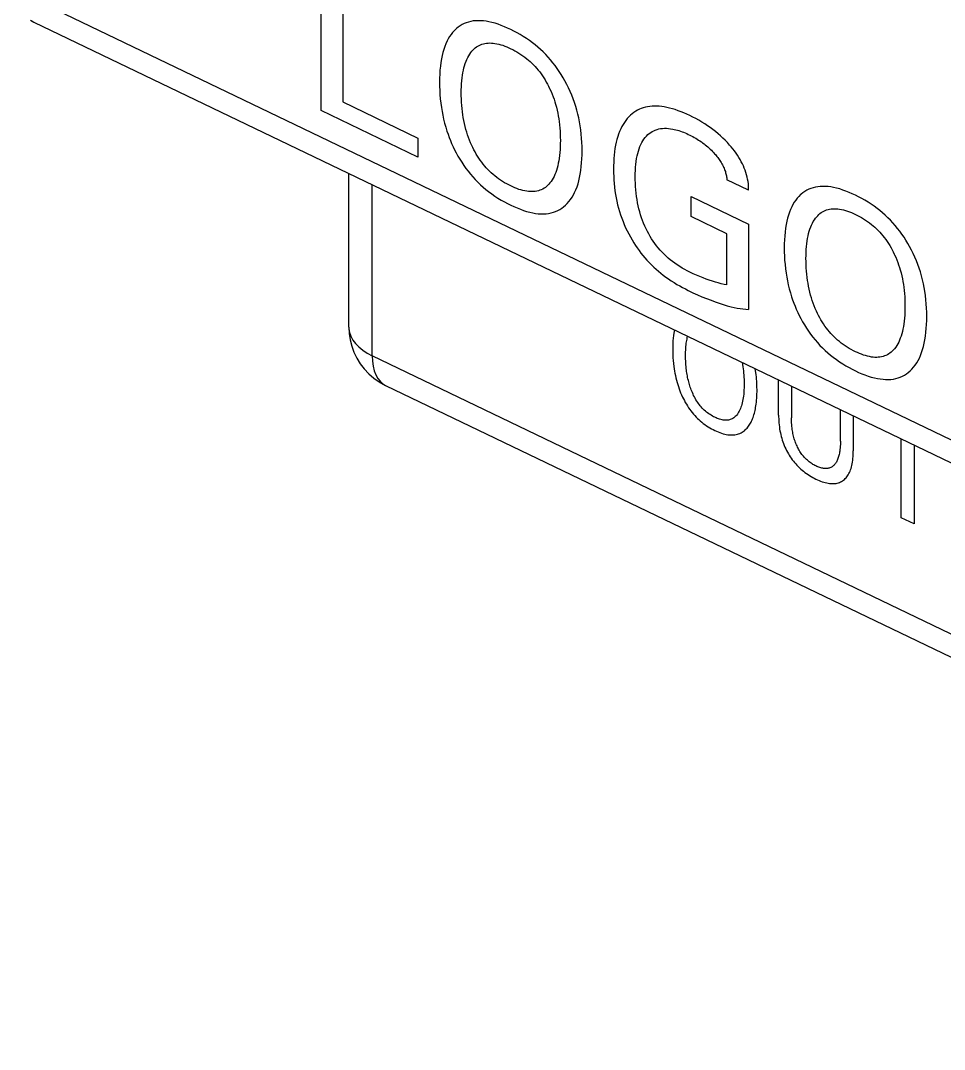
# Model space of a CAD drawing. Extents: x 0 to 420, y 0 to 297.
# Drawn here: x 151.24 to 165.53, y 126.44 to 142.36 of the extents above; entities that cross this region are included whole.
import ezdxf

# ---------------------------------------------------------------- set-up
doc = ezdxf.new("R2010")
doc.units = 0
doc.header["$LTSCALE"] = 23.1
doc.layers.add('40000_ISO', color=7, linetype='CONTINUOUS')

msp = doc.modelspace()

# ---------------------------------------------------------------- linework, layer by layer
at = {"layer": '40000_ISO', "color": 7, "linetype": 'CONTINUOUS'}
for p, q in [((155.889, 140.963), (155.889, 143.576)), ((156.225, 143.414), (156.225, 141.097)), ((151.239, 142.789), (204.65, 117.116)), ((151.391, 142.36), (151.446, 142.332)), ((151.403, 142.357), (151.446, 142.332)), ((151.446, 142.332), (204.857, 116.658)), ((158.038, 142.275), (158.009, 142.255)), ((158.068, 142.293), (158.038, 142.275)), ((158.1, 142.308), (158.068, 142.293)), ((158.133, 142.322), (158.1, 142.308)), ((158.167, 142.333), (158.133, 142.322)), ((158.203, 142.342), (158.167, 142.333)), ((158.24, 142.349), (158.203, 142.342)), ((158.279, 142.352), (158.24, 142.349)), ((158.318, 142.354), (158.279, 142.352)), ((158.358, 142.353), (158.318, 142.354)), ((158.399, 142.35), (158.358, 142.353)), ((158.441, 142.345), (158.399, 142.35)), ((158.483, 142.337), (158.441, 142.345)), ((158.53, 142.326), (158.483, 142.337)), ((158.578, 142.313), (158.53, 142.326)), ((158.627, 142.298), (158.578, 142.313)), ((158.675, 142.281), (158.627, 142.298)), ((158.724, 142.261), (158.675, 142.281)), ((158.773, 142.24), (158.724, 142.261)), ((157.876, 142.109), (157.855, 142.075)), ((157.898, 142.141), (157.876, 142.109)), ((157.921, 142.171), (157.898, 142.141)), ((157.947, 142.199), (157.921, 142.171)), ((157.974, 142.225), (157.947, 142.199)), ((157.982, 142.232), (157.974, 142.225)), ((158.009, 142.255), (157.982, 142.232)), ((158.822, 142.217), (158.773, 142.24)), ((158.871, 142.193), (158.822, 142.217)), ((158.919, 142.167), (158.871, 142.193)), ((158.968, 142.14), (158.919, 142.167)), ((159.016, 142.111), (158.968, 142.14)), ((159.064, 142.08), (159.016, 142.111)), ((157.8, 141.954), (157.784, 141.909)), ((157.817, 141.998), (157.8, 141.954)), ((157.837, 142.04), (157.817, 141.998)), ((157.855, 142.075), (157.837, 142.04)), ((158.273, 141.933), (158.292, 141.947)), ((158.292, 141.947), (158.312, 141.96)), ((158.312, 141.96), (158.333, 141.972)), ((158.333, 141.972), (158.354, 141.982)), ((158.354, 141.982), (158.376, 141.99)), ((158.376, 141.99), (158.399, 141.997)), ((158.399, 141.997), (158.423, 142.002)), ((158.423, 142.002), (158.447, 142.006)), ((158.447, 142.006), (158.472, 142.008)), ((158.472, 142.008), (158.497, 142.009)), ((158.497, 142.009), (158.523, 142.008)), ((158.523, 142.008), (158.55, 142.006)), ((158.55, 142.006), (158.576, 142.003)), ((158.576, 142.003), (158.606, 141.998)), ((158.606, 141.998), (158.636, 141.991)), ((158.636, 141.991), (158.667, 141.982)), ((158.667, 141.982), (158.698, 141.973)), ((158.698, 141.973), (158.728, 141.961)), ((158.728, 141.961), (158.76, 141.949)), ((158.76, 141.949), (158.791, 141.936)), ((159.112, 142.047), (159.064, 142.08)), ((159.159, 142.012), (159.112, 142.047)), ((159.201, 141.979), (159.159, 142.012)), ((159.243, 141.944), (159.201, 141.979)), ((159.283, 141.908), (159.243, 141.944)), ((157.759, 141.813), (157.749, 141.764)), ((157.771, 141.862), (157.759, 141.813)), ((157.784, 141.909), (157.771, 141.862)), ((158.143, 141.755), (158.156, 141.783)), ((158.156, 141.783), (158.171, 141.81)), ((158.171, 141.81), (158.187, 141.836)), ((158.187, 141.836), (158.204, 141.86)), ((158.204, 141.86), (158.222, 141.883)), ((158.222, 141.883), (158.238, 141.901)), ((158.238, 141.901), (158.255, 141.918)), ((158.255, 141.918), (158.273, 141.933)), ((158.791, 141.936), (158.822, 141.921)), ((158.822, 141.921), (158.853, 141.906)), ((158.853, 141.906), (158.884, 141.889)), ((158.884, 141.889), (158.916, 141.872)), ((158.916, 141.872), (158.947, 141.853)), ((158.947, 141.853), (158.977, 141.833)), ((158.977, 141.833), (159.008, 141.812)), ((159.008, 141.812), (159.038, 141.79)), ((159.038, 141.79), (159.068, 141.766)), ((159.324, 141.87), (159.283, 141.908)), ((159.363, 141.831), (159.324, 141.87)), ((159.401, 141.79), (159.363, 141.831)), ((159.438, 141.747), (159.401, 141.79)), ((157.733, 141.648), (157.727, 141.589)), ((157.74, 141.707), (157.733, 141.648)), ((157.749, 141.764), (157.74, 141.707)), ((158.097, 141.623), (158.107, 141.658)), ((158.107, 141.658), (158.118, 141.693)), ((158.118, 141.693), (158.13, 141.726)), ((158.13, 141.726), (158.143, 141.755)), ((159.068, 141.766), (159.095, 141.744)), ((159.095, 141.744), (159.122, 141.721)), ((159.122, 141.721), (159.148, 141.696)), ((159.148, 141.696), (159.173, 141.671)), ((159.173, 141.671), (159.198, 141.645)), ((159.198, 141.645), (159.222, 141.618)), ((159.474, 141.704), (159.438, 141.747)), ((159.508, 141.66), (159.474, 141.704)), ((159.541, 141.614), (159.508, 141.66)), ((157.721, 141.467), (157.72, 141.404)), ((157.723, 141.528), (157.721, 141.467)), ((157.727, 141.589), (157.723, 141.528)), ((158.065, 141.423), (158.069, 141.468)), ((158.069, 141.468), (158.075, 141.511)), ((158.075, 141.511), (158.081, 141.549)), ((158.081, 141.549), (158.089, 141.587)), ((158.089, 141.587), (158.097, 141.623)), ((159.222, 141.618), (159.246, 141.59)), ((159.246, 141.59), (159.269, 141.561)), ((159.269, 141.561), (159.291, 141.531)), ((159.291, 141.531), (159.313, 141.501)), ((159.313, 141.501), (159.333, 141.469)), ((159.333, 141.469), (159.353, 141.437)), ((159.573, 141.568), (159.541, 141.614)), ((159.604, 141.521), (159.573, 141.568)), ((159.633, 141.472), (159.604, 141.521)), ((159.66, 141.424), (159.633, 141.472)), ((157.72, 141.404), (157.721, 141.341)), ((157.721, 141.341), (157.723, 141.276)), ((158.057, 141.286), (158.059, 141.332)), ((158.059, 141.332), (158.061, 141.378)), ((158.061, 141.378), (158.065, 141.423)), ((159.353, 141.437), (159.372, 141.405)), ((159.372, 141.405), (159.39, 141.372)), ((159.39, 141.372), (159.407, 141.339)), ((159.407, 141.339), (159.423, 141.306)), ((159.423, 141.306), (159.428, 141.295)), ((159.689, 141.369), (159.66, 141.424)), ((159.716, 141.314), (159.689, 141.369)), ((159.742, 141.258), (159.716, 141.314)), ((157.723, 141.276), (157.727, 141.211)), ((157.727, 141.211), (157.732, 141.145)), ((158.057, 141.239), (158.057, 141.286)), ((158.057, 141.191), (158.057, 141.239)), ((158.058, 141.143), (158.057, 141.191)), ((159.428, 141.295), (159.446, 141.256)), ((159.446, 141.256), (159.462, 141.217)), ((159.462, 141.217), (159.477, 141.178)), ((159.477, 141.178), (159.491, 141.139)), ((159.766, 141.202), (159.742, 141.258)), ((159.787, 141.146), (159.766, 141.202)), ((159.807, 141.09), (159.787, 141.146)), ((156.225, 141.097), (157.386, 140.539)), ((157.732, 141.145), (157.74, 141.078)), ((157.74, 141.078), (157.749, 141.011)), ((157.749, 141.011), (157.759, 140.951)), ((158.061, 141.094), (158.058, 141.143)), ((158.064, 141.044), (158.061, 141.094)), ((158.069, 140.995), (158.064, 141.044)), ((158.075, 140.944), (158.069, 140.995)), ((159.491, 141.139), (159.503, 141.1)), ((159.503, 141.1), (159.515, 141.061)), ((159.515, 141.061), (159.527, 141.015)), ((159.527, 141.015), (159.538, 140.97)), ((159.827, 141.029), (159.807, 141.09)), ((159.844, 140.969), (159.827, 141.029)), ((160.841, 140.995), (160.811, 140.983)), ((160.872, 141.006), (160.841, 140.995)), ((160.904, 141.015), (160.872, 141.006)), ((160.938, 141.023), (160.904, 141.015)), ((160.972, 141.028), (160.938, 141.023)), ((161.008, 141.032), (160.972, 141.028)), ((161.044, 141.033), (161.008, 141.032)), ((161.081, 141.033), (161.044, 141.033)), ((161.119, 141.03), (161.081, 141.033)), ((161.157, 141.026), (161.119, 141.03)), ((161.195, 141.021), (161.157, 141.026)), ((161.234, 141.013), (161.195, 141.021)), ((161.278, 141.003), (161.234, 141.013)), ((161.322, 140.991), (161.278, 141.003)), ((161.367, 140.978), (161.322, 140.991)), ((157.386, 140.243), (155.889, 140.963)), ((157.759, 140.951), (157.77, 140.891)), ((157.77, 140.891), (157.783, 140.83)), ((157.783, 140.83), (157.798, 140.769)), ((158.081, 140.9), (158.075, 140.944)), ((158.088, 140.855), (158.081, 140.9)), ((158.096, 140.81), (158.088, 140.855)), ((159.538, 140.97), (159.548, 140.925)), ((159.548, 140.925), (159.557, 140.881)), ((159.557, 140.881), (159.564, 140.837)), ((159.564, 140.837), (159.57, 140.793)), ((159.86, 140.909), (159.844, 140.969)), ((159.874, 140.849), (159.86, 140.909)), ((159.886, 140.789), (159.874, 140.849)), ((160.623, 140.839), (160.6, 140.811)), ((160.648, 140.866), (160.623, 140.839)), ((160.673, 140.891), (160.648, 140.866)), ((160.701, 140.914), (160.673, 140.891)), ((160.727, 140.934), (160.701, 140.914)), ((160.754, 140.952), (160.727, 140.934)), ((160.782, 140.968), (160.754, 140.952)), ((160.811, 140.983), (160.782, 140.968)), ((161.411, 140.962), (161.367, 140.978)), ((161.456, 140.945), (161.411, 140.962)), ((161.501, 140.927), (161.456, 140.945)), ((161.546, 140.907), (161.501, 140.927)), ((161.591, 140.886), (161.546, 140.907)), ((161.638, 140.863), (161.591, 140.886)), ((161.685, 140.839), (161.638, 140.863)), ((161.731, 140.813), (161.685, 140.839)), ((157.798, 140.769), (157.815, 140.708)), ((157.815, 140.708), (157.834, 140.646)), ((158.106, 140.764), (158.096, 140.81)), ((158.117, 140.719), (158.106, 140.764)), ((158.129, 140.673), (158.117, 140.719)), ((158.141, 140.631), (158.129, 140.673)), ((159.57, 140.793), (159.576, 140.743)), ((159.576, 140.743), (159.581, 140.694)), ((159.581, 140.694), (159.584, 140.646)), ((159.896, 140.73), (159.886, 140.789)), ((159.905, 140.664), (159.896, 140.73)), ((160.522, 140.679), (160.505, 140.641)), ((160.54, 140.716), (160.522, 140.679)), ((160.559, 140.749), (160.54, 140.716)), ((160.579, 140.781), (160.559, 140.749)), ((160.6, 140.811), (160.579, 140.781)), ((161.058, 140.663), (161.085, 140.672)), ((161.085, 140.672), (161.112, 140.679)), ((161.112, 140.679), (161.14, 140.684)), ((161.14, 140.684), (161.17, 140.688)), ((161.17, 140.688), (161.2, 140.689)), ((161.2, 140.689), (161.231, 140.689)), ((161.231, 140.689), (161.263, 140.687)), ((161.263, 140.687), (161.295, 140.683)), ((161.295, 140.683), (161.328, 140.677)), ((161.328, 140.677), (161.351, 140.672)), ((161.351, 140.672), (161.375, 140.666)), ((161.778, 140.786), (161.731, 140.813)), ((161.824, 140.757), (161.778, 140.786)), ((161.866, 140.729), (161.824, 140.757)), ((161.907, 140.7), (161.866, 140.729)), ((161.948, 140.67), (161.907, 140.7)), ((161.989, 140.638), (161.948, 140.67)), ((157.386, 140.539), (157.386, 140.243)), ((157.834, 140.646), (157.851, 140.598)), ((157.851, 140.598), (157.868, 140.549)), ((157.868, 140.549), (157.887, 140.501)), ((158.154, 140.59), (158.141, 140.631)), ((158.168, 140.548), (158.154, 140.59)), ((158.184, 140.507), (158.168, 140.548)), ((159.584, 140.646), (159.587, 140.598)), ((159.587, 140.598), (159.588, 140.55)), ((159.588, 140.55), (159.589, 140.503)), ((159.913, 140.599), (159.905, 140.664)), ((159.918, 140.535), (159.913, 140.599)), ((159.922, 140.471), (159.918, 140.535)), ((160.464, 140.517), (160.453, 140.474)), ((160.476, 140.56), (160.464, 140.517)), ((160.49, 140.601), (160.476, 140.56)), ((160.505, 140.641), (160.49, 140.601)), ((160.865, 140.496), (160.882, 140.522)), ((160.882, 140.522), (160.901, 140.546)), ((160.901, 140.546), (160.921, 140.569)), ((160.921, 140.569), (160.943, 140.591)), ((160.943, 140.591), (160.964, 140.608)), ((160.964, 140.608), (160.986, 140.624)), ((160.986, 140.624), (161.009, 140.639)), ((161.009, 140.639), (161.033, 140.652)), ((161.033, 140.652), (161.058, 140.663)), ((161.375, 140.666), (161.399, 140.66)), ((161.399, 140.66), (161.423, 140.653)), ((161.423, 140.653), (161.447, 140.645)), ((161.447, 140.645), (161.471, 140.636)), ((161.471, 140.636), (161.495, 140.627)), ((161.495, 140.627), (161.519, 140.617)), ((161.519, 140.617), (161.543, 140.607)), ((161.543, 140.607), (161.567, 140.596)), ((161.567, 140.596), (161.591, 140.584)), ((161.591, 140.584), (161.614, 140.573)), ((161.614, 140.573), (161.637, 140.561)), ((161.637, 140.561), (161.66, 140.549)), ((161.66, 140.549), (161.683, 140.536)), ((161.683, 140.536), (161.705, 140.522)), ((161.705, 140.522), (161.728, 140.508)), ((162.029, 140.605), (161.989, 140.638)), ((162.066, 140.573), (162.029, 140.605)), ((162.102, 140.539), (162.066, 140.573)), ((162.138, 140.505), (162.102, 140.539)), ((157.887, 140.501), (157.907, 140.452)), ((157.907, 140.452), (157.929, 140.404)), ((157.929, 140.404), (157.952, 140.357)), ((157.952, 140.357), (157.977, 140.309)), ((158.201, 140.465), (158.184, 140.507)), ((158.219, 140.424), (158.201, 140.465)), ((158.235, 140.39), (158.219, 140.424)), ((158.252, 140.357), (158.235, 140.39)), ((158.269, 140.323), (158.252, 140.357)), ((159.585, 140.361), (159.581, 140.315)), ((159.587, 140.408), (159.585, 140.361)), ((159.588, 140.455), (159.587, 140.408)), ((159.589, 140.503), (159.588, 140.455)), ((159.924, 140.407), (159.922, 140.471)), ((159.925, 140.345), (159.924, 140.407)), ((160.434, 140.379), (160.427, 140.327)), ((160.443, 140.43), (160.434, 140.379)), ((160.453, 140.474), (160.443, 140.43)), ((160.796, 140.336), (160.807, 140.372)), ((160.807, 140.372), (160.82, 140.406)), ((160.82, 140.406), (160.834, 140.439)), ((160.834, 140.439), (160.849, 140.468)), ((160.849, 140.468), (160.865, 140.496)), ((161.728, 140.508), (161.749, 140.495)), ((161.749, 140.495), (161.77, 140.48)), ((161.77, 140.48), (161.79, 140.465)), ((161.79, 140.465), (161.811, 140.45)), ((161.811, 140.45), (161.831, 140.434)), ((161.831, 140.434), (161.852, 140.417)), ((161.852, 140.417), (161.871, 140.401)), ((161.871, 140.401), (161.89, 140.384)), ((161.89, 140.384), (161.908, 140.367)), ((161.908, 140.367), (161.927, 140.349)), ((162.172, 140.469), (162.138, 140.505)), ((162.207, 140.431), (162.172, 140.469)), ((162.232, 140.401), (162.207, 140.431)), ((162.258, 140.37), (162.232, 140.401)), ((162.282, 140.339), (162.258, 140.37)), ((157.977, 140.309), (158.004, 140.26)), ((158.004, 140.26), (158.032, 140.211)), ((158.032, 140.211), (158.063, 140.163)), ((158.288, 140.29), (158.269, 140.323)), ((158.308, 140.257), (158.288, 140.29)), ((158.328, 140.225), (158.308, 140.257)), ((158.35, 140.194), (158.328, 140.225)), ((158.373, 140.163), (158.35, 140.194)), ((159.571, 140.224), (159.565, 140.186)), ((159.576, 140.269), (159.571, 140.224)), ((159.581, 140.315), (159.576, 140.269)), ((159.918, 140.157), (159.922, 140.219)), ((159.922, 140.219), (159.924, 140.281)), ((159.924, 140.281), (159.925, 140.345)), ((160.417, 140.221), (160.414, 140.166)), ((160.421, 140.274), (160.417, 140.221)), ((160.427, 140.327), (160.421, 140.274)), ((160.762, 140.178), (160.769, 140.223)), ((160.769, 140.223), (160.777, 140.262)), ((160.777, 140.262), (160.786, 140.299)), ((160.786, 140.299), (160.796, 140.336)), ((161.927, 140.349), (161.945, 140.33)), ((161.945, 140.33), (161.963, 140.312)), ((161.963, 140.312), (161.975, 140.297)), ((161.975, 140.297), (161.988, 140.283)), ((161.988, 140.283), (162, 140.268)), ((162, 140.268), (162.012, 140.253)), ((162.012, 140.253), (162.024, 140.238)), ((162.024, 140.238), (162.036, 140.223)), ((162.036, 140.223), (162.047, 140.207)), ((162.047, 140.207), (162.058, 140.191)), ((162.058, 140.191), (162.068, 140.175)), ((162.306, 140.306), (162.282, 140.339)), ((162.328, 140.273), (162.306, 140.306)), ((162.35, 140.24), (162.328, 140.273)), ((162.37, 140.206), (162.35, 140.24)), ((162.388, 140.173), (162.37, 140.206)), ((158.063, 140.163), (158.094, 140.115)), ((158.094, 140.115), (158.127, 140.069)), ((158.127, 140.069), (158.162, 140.024)), ((158.395, 140.134), (158.373, 140.163)), ((158.419, 140.105), (158.395, 140.134)), ((158.443, 140.078), (158.419, 140.105)), ((158.468, 140.051), (158.443, 140.078)), ((158.494, 140.025), (158.468, 140.051)), ((159.529, 140.039), (159.517, 140.005)), ((159.539, 140.074), (159.529, 140.039)), ((159.549, 140.111), (159.539, 140.074)), ((159.557, 140.148), (159.549, 140.111)), ((159.565, 140.186), (159.557, 140.148)), ((159.896, 139.979), (159.906, 140.037)), ((159.906, 140.037), (159.913, 140.097)), ((159.913, 140.097), (159.918, 140.157)), ((160.412, 140.111), (160.411, 140.055)), ((160.411, 140.055), (160.412, 140.001)), ((160.414, 140.166), (160.412, 140.111)), ((160.748, 139.99), (160.75, 140.038)), ((160.75, 140.038), (160.753, 140.086)), ((160.753, 140.086), (160.757, 140.132)), ((160.757, 140.132), (160.762, 140.178)), ((162.068, 140.175), (162.078, 140.158)), ((162.078, 140.158), (162.088, 140.141)), ((162.088, 140.141), (162.097, 140.123)), ((162.097, 140.123), (162.106, 140.106)), ((162.106, 140.106), (162.114, 140.088)), ((162.114, 140.088), (162.122, 140.071)), ((162.122, 140.071), (162.129, 140.053)), ((162.129, 140.053), (162.135, 140.035)), ((162.135, 140.035), (162.141, 140.019)), ((162.404, 140.14), (162.388, 140.173)), ((162.42, 140.107), (162.404, 140.14)), ((162.434, 140.073), (162.42, 140.107)), ((162.447, 140.04), (162.434, 140.073)), ((162.458, 140.006), (162.447, 140.04)), ((156.318, 137.615), (156.318, 139.99)), ((158.162, 140.024), (158.197, 139.98)), ((158.197, 139.98), (158.235, 139.937)), ((158.235, 139.937), (158.273, 139.895)), ((158.273, 139.895), (158.313, 139.855)), ((158.52, 140.001), (158.494, 140.025)), ((158.547, 139.977), (158.52, 140.001)), ((158.574, 139.954), (158.547, 139.977)), ((158.604, 139.93), (158.574, 139.954)), ((158.634, 139.908), (158.604, 139.93)), ((158.665, 139.886), (158.634, 139.908)), ((158.696, 139.866), (158.665, 139.886)), ((159.462, 139.892), (159.445, 139.867)), ((159.477, 139.919), (159.462, 139.892)), ((159.492, 139.946), (159.477, 139.919)), ((159.505, 139.975), (159.492, 139.946)), ((159.517, 140.005), (159.505, 139.975)), ((159.862, 139.831), (159.875, 139.879)), ((159.875, 139.879), (159.887, 139.929)), ((159.887, 139.929), (159.896, 139.979)), ((160.412, 140.001), (160.414, 139.946)), ((160.414, 139.946), (160.417, 139.89)), ((160.417, 139.89), (160.421, 139.834)), ((160.748, 139.942), (160.748, 139.99)), ((160.748, 139.891), (160.748, 139.942)), ((160.75, 139.841), (160.748, 139.891)), ((162.141, 140.019), (162.146, 140.003)), ((162.146, 140.003), (162.15, 139.986)), ((162.15, 139.986), (162.154, 139.97)), ((162.154, 139.97), (162.157, 139.954)), ((162.157, 139.954), (162.16, 139.939)), ((162.16, 139.939), (162.162, 139.923)), ((162.162, 139.923), (162.164, 139.907)), ((162.164, 139.907), (162.165, 139.892)), ((162.501, 139.73), (162.165, 139.892)), ((162.468, 139.972), (162.458, 140.006)), ((162.478, 139.936), (162.468, 139.972)), ((162.486, 139.901), (162.478, 139.936)), ((162.492, 139.865), (162.486, 139.901)), ((156.678, 137.171), (156.678, 139.817)), ((158.313, 139.855), (158.354, 139.816)), ((158.354, 139.816), (158.395, 139.779)), ((158.395, 139.779), (158.437, 139.744)), ((158.437, 139.744), (158.479, 139.71)), ((158.727, 139.847), (158.696, 139.866)), ((158.759, 139.83), (158.727, 139.847)), ((158.79, 139.813), (158.759, 139.83)), ((158.822, 139.797), (158.79, 139.813)), ((158.853, 139.783), (158.822, 139.797)), ((158.885, 139.769), (158.853, 139.783)), ((158.916, 139.757), (158.885, 139.769)), ((158.948, 139.745), (158.916, 139.757)), ((158.979, 139.736), (158.948, 139.745)), ((159.01, 139.727), (158.979, 139.736)), ((159.04, 139.72), (159.01, 139.727)), ((159.07, 139.715), (159.04, 139.72)), ((159.097, 139.712), (159.07, 139.715)), ((159.201, 139.714), (159.176, 139.711)), ((159.225, 139.718), (159.201, 139.714)), ((159.249, 139.723), (159.225, 139.718)), ((159.272, 139.731), (159.249, 139.723)), ((159.294, 139.74), (159.272, 139.731)), ((159.316, 139.75), (159.294, 139.74)), ((159.337, 139.763), (159.316, 139.75)), ((159.357, 139.776), (159.337, 139.763)), ((159.376, 139.791), (159.357, 139.776)), ((159.394, 139.808), (159.376, 139.791)), ((159.411, 139.825), (159.394, 139.808)), ((159.427, 139.844), (159.411, 139.825)), ((159.445, 139.867), (159.427, 139.844)), ((159.81, 139.697), (159.83, 139.74)), ((159.83, 139.74), (159.847, 139.785)), ((159.847, 139.785), (159.862, 139.831)), ((160.421, 139.834), (160.427, 139.778)), ((160.427, 139.778), (160.434, 139.721)), ((160.434, 139.721), (160.443, 139.663)), ((160.752, 139.789), (160.75, 139.841)), ((160.756, 139.737), (160.752, 139.789)), ((160.762, 139.685), (160.756, 139.737)), ((162.497, 139.831), (162.492, 139.865)), ((162.5, 139.796), (162.497, 139.831)), ((162.501, 139.763), (162.5, 139.796)), ((162.501, 139.73), (162.501, 139.763)), ((163.4, 139.73), (163.37, 139.712)), ((163.432, 139.746), (163.4, 139.73)), ((163.465, 139.759), (163.432, 139.746)), ((163.499, 139.771), (163.465, 139.759)), ((163.534, 139.779), (163.499, 139.771)), ((163.572, 139.786), (163.534, 139.779)), ((163.61, 139.79), (163.572, 139.786)), ((163.65, 139.791), (163.61, 139.79)), ((163.69, 139.79), (163.65, 139.791)), ((163.731, 139.787), (163.69, 139.79)), ((163.772, 139.782), (163.731, 139.787)), ((163.814, 139.774), (163.772, 139.782)), ((163.862, 139.764), (163.814, 139.774)), ((163.91, 139.751), (163.862, 139.764)), ((163.958, 139.735), (163.91, 139.751)), ((164.007, 139.718), (163.958, 139.735)), ((164.055, 139.699), (164.007, 139.718)), ((158.479, 139.71), (158.527, 139.675)), ((158.527, 139.675), (158.576, 139.641)), ((158.576, 139.641), (158.624, 139.609)), ((158.624, 139.609), (158.674, 139.58)), ((158.674, 139.58), (158.723, 139.552)), ((159.124, 139.71), (159.097, 139.712)), ((159.15, 139.71), (159.124, 139.71)), ((159.176, 139.711), (159.15, 139.71)), ((159.696, 139.526), (159.722, 139.556)), ((159.722, 139.556), (159.747, 139.589)), ((159.747, 139.589), (159.77, 139.623)), ((159.77, 139.623), (159.791, 139.659)), ((159.791, 139.659), (159.81, 139.697)), ((160.443, 139.663), (160.453, 139.612)), ((160.453, 139.612), (160.463, 139.56)), ((160.463, 139.56), (160.475, 139.508)), ((160.769, 139.632), (160.762, 139.685)), ((160.776, 139.586), (160.769, 139.632)), ((160.784, 139.539), (160.776, 139.586)), ((161.614, 139.324), (161.614, 139.635)), ((161.614, 139.635), (162.501, 139.208)), ((163.229, 139.578), (163.207, 139.546)), ((163.253, 139.608), (163.229, 139.578)), ((163.278, 139.636), (163.253, 139.608)), ((163.305, 139.663), (163.278, 139.636)), ((163.313, 139.67), (163.305, 139.663)), ((163.341, 139.692), (163.313, 139.67)), ((163.37, 139.712), (163.341, 139.692)), ((164.104, 139.677), (164.055, 139.699)), ((164.153, 139.655), (164.104, 139.677)), ((164.202, 139.63), (164.153, 139.655)), ((164.251, 139.605), (164.202, 139.63)), ((164.299, 139.577), (164.251, 139.605)), ((164.348, 139.548), (164.299, 139.577)), ((158.723, 139.552), (158.772, 139.526)), ((158.772, 139.526), (158.822, 139.501)), ((158.822, 139.501), (158.871, 139.478)), ((158.871, 139.478), (158.921, 139.457)), ((158.921, 139.457), (158.97, 139.437)), ((158.97, 139.437), (159.019, 139.42)), ((159.019, 139.42), (159.067, 139.405)), ((159.067, 139.405), (159.116, 139.392)), ((159.481, 139.39), (159.516, 139.403)), ((159.516, 139.403), (159.549, 139.417)), ((159.549, 139.417), (159.581, 139.434)), ((159.581, 139.434), (159.611, 139.454)), ((159.611, 139.454), (159.64, 139.475)), ((159.64, 139.475), (159.667, 139.498)), ((159.667, 139.498), (159.696, 139.526)), ((160.475, 139.508), (160.489, 139.456)), ((160.489, 139.456), (160.504, 139.404)), ((160.504, 139.404), (160.521, 139.351)), ((160.794, 139.492), (160.784, 139.539)), ((160.805, 139.445), (160.794, 139.492)), ((160.817, 139.397), (160.805, 139.445)), ((160.831, 139.349), (160.817, 139.397)), ((163.149, 139.435), (163.131, 139.391)), ((163.168, 139.477), (163.149, 139.435)), ((163.187, 139.512), (163.168, 139.477)), ((163.207, 139.546), (163.187, 139.512)), ((163.624, 139.385), (163.643, 139.398)), ((163.643, 139.398), (163.664, 139.409)), ((163.664, 139.409), (163.686, 139.419)), ((163.686, 139.419), (163.708, 139.428)), ((163.708, 139.428), (163.731, 139.434)), ((163.731, 139.434), (163.754, 139.44)), ((163.754, 139.44), (163.778, 139.443)), ((163.778, 139.443), (163.803, 139.446)), ((163.803, 139.446), (163.829, 139.446)), ((163.829, 139.446), (163.855, 139.446)), ((163.855, 139.446), (163.881, 139.444)), ((163.881, 139.444), (163.908, 139.44)), ((163.908, 139.44), (163.938, 139.435)), ((163.938, 139.435), (163.968, 139.428)), ((163.968, 139.428), (163.998, 139.42)), ((163.998, 139.42), (164.029, 139.41)), ((164.029, 139.41), (164.06, 139.399)), ((164.06, 139.399), (164.091, 139.386)), ((164.396, 139.517), (164.348, 139.548)), ((164.443, 139.484), (164.396, 139.517)), ((164.491, 139.449), (164.443, 139.484)), ((164.533, 139.416), (164.491, 139.449)), ((164.574, 139.381), (164.533, 139.416)), ((159.116, 139.392), (159.164, 139.382)), ((159.164, 139.382), (159.206, 139.374)), ((159.206, 139.374), (159.248, 139.369)), ((159.248, 139.369), (159.289, 139.367)), ((159.289, 139.367), (159.33, 139.367)), ((159.33, 139.367), (159.369, 139.369)), ((159.369, 139.369), (159.408, 139.373)), ((159.408, 139.373), (159.445, 139.381)), ((159.445, 139.381), (159.481, 139.39)), ((160.521, 139.351), (160.539, 139.298)), ((160.539, 139.298), (160.558, 139.25)), ((160.558, 139.25), (160.578, 139.201)), ((160.845, 139.307), (160.831, 139.349)), ((160.861, 139.264), (160.845, 139.307)), ((160.877, 139.221), (160.861, 139.264)), ((162.165, 139.059), (161.614, 139.324)), ((163.091, 139.251), (163.081, 139.201)), ((163.103, 139.299), (163.091, 139.251)), ((163.116, 139.346), (163.103, 139.299)), ((163.131, 139.391), (163.116, 139.346)), ((163.488, 139.221), (163.502, 139.248)), ((163.502, 139.248), (163.518, 139.273)), ((163.518, 139.273), (163.535, 139.298)), ((163.535, 139.298), (163.554, 139.321)), ((163.554, 139.321), (163.57, 139.338)), ((163.57, 139.338), (163.587, 139.355)), ((163.587, 139.355), (163.605, 139.37)), ((163.605, 139.37), (163.624, 139.385)), ((164.091, 139.386), (164.122, 139.373)), ((164.122, 139.373), (164.153, 139.358)), ((164.153, 139.358), (164.185, 139.343)), ((164.185, 139.343), (164.216, 139.326)), ((164.216, 139.326), (164.247, 139.309)), ((164.247, 139.309), (164.278, 139.29)), ((164.278, 139.29), (164.309, 139.27)), ((164.309, 139.27), (164.34, 139.249)), ((164.34, 139.249), (164.37, 139.227)), ((164.615, 139.345), (164.574, 139.381)), ((164.655, 139.307), (164.615, 139.345)), ((164.694, 139.268), (164.655, 139.307)), ((164.733, 139.227), (164.694, 139.268)), ((160.578, 139.201), (160.599, 139.152)), ((160.599, 139.152), (160.622, 139.104)), ((160.622, 139.104), (160.646, 139.056)), ((160.895, 139.178), (160.877, 139.221)), ((160.915, 139.136), (160.895, 139.178)), ((160.936, 139.094), (160.915, 139.136)), ((160.956, 139.056), (160.936, 139.094)), ((162.501, 139.208), (162.501, 137.886)), ((163.064, 139.085), (163.059, 139.026)), ((163.072, 139.144), (163.064, 139.085)), ((163.081, 139.201), (163.072, 139.144)), ((163.429, 139.06), (163.439, 139.096)), ((163.439, 139.096), (163.449, 139.13)), ((163.449, 139.13), (163.462, 139.164)), ((163.462, 139.164), (163.474, 139.193)), ((163.474, 139.193), (163.488, 139.221)), ((164.37, 139.227), (164.4, 139.204)), ((164.4, 139.204), (164.427, 139.181)), ((164.427, 139.181), (164.453, 139.158)), ((164.453, 139.158), (164.479, 139.134)), ((164.479, 139.134), (164.505, 139.108)), ((164.505, 139.108), (164.53, 139.082)), ((164.53, 139.082), (164.554, 139.055)), ((164.77, 139.185), (164.733, 139.227)), ((164.806, 139.142), (164.77, 139.185)), ((164.84, 139.097), (164.806, 139.142)), ((164.873, 139.052), (164.84, 139.097)), ((160.646, 139.056), (160.672, 139.009)), ((160.672, 139.009), (160.699, 138.962)), ((160.699, 138.962), (160.724, 138.92)), ((160.724, 138.92), (160.751, 138.879)), ((160.978, 139.018), (160.956, 139.056)), ((161.001, 138.981), (160.978, 139.018)), ((161.025, 138.944), (161.001, 138.981)), ((161.05, 138.908), (161.025, 138.944)), ((162.165, 138.268), (162.165, 139.059)), ((163.055, 138.965), (163.053, 138.904)), ((163.059, 139.026), (163.055, 138.965)), ((163.401, 138.905), (163.407, 138.949)), ((163.407, 138.949), (163.413, 138.987)), ((163.413, 138.987), (163.42, 139.024)), ((163.42, 139.024), (163.429, 139.06)), ((164.554, 139.055), (164.578, 139.027)), ((164.578, 139.027), (164.6, 138.999)), ((164.6, 138.999), (164.623, 138.969)), ((164.623, 138.969), (164.644, 138.938)), ((164.644, 138.938), (164.665, 138.907)), ((164.905, 139.005), (164.873, 139.052)), ((164.935, 138.958), (164.905, 139.005)), ((164.964, 138.91), (164.935, 138.958)), ((160.751, 138.879), (160.778, 138.839)), ((160.778, 138.839), (160.807, 138.799)), ((160.807, 138.799), (160.836, 138.76)), ((160.836, 138.76), (160.866, 138.722)), ((161.077, 138.873), (161.05, 138.908)), ((161.104, 138.839), (161.077, 138.873)), ((161.133, 138.806), (161.104, 138.839)), ((161.163, 138.773), (161.133, 138.806)), ((161.193, 138.742), (161.163, 138.773)), ((163.053, 138.904), (163.052, 138.842)), ((163.052, 138.842), (163.052, 138.778)), ((163.052, 138.778), (163.055, 138.713)), ((163.389, 138.723), (163.39, 138.769)), ((163.39, 138.769), (163.393, 138.815)), ((163.393, 138.815), (163.396, 138.86)), ((163.396, 138.86), (163.401, 138.905)), ((164.665, 138.907), (164.685, 138.875)), ((164.685, 138.875), (164.704, 138.842)), ((164.704, 138.842), (164.721, 138.81)), ((164.721, 138.81), (164.739, 138.777)), ((164.739, 138.777), (164.755, 138.743)), ((164.992, 138.861), (164.964, 138.91)), ((165.021, 138.806), (164.992, 138.861)), ((165.048, 138.751), (165.021, 138.806)), ((160.866, 138.722), (160.897, 138.685)), ((160.897, 138.685), (160.929, 138.649)), ((160.929, 138.649), (160.963, 138.613)), ((160.963, 138.613), (160.998, 138.577)), ((161.225, 138.712), (161.193, 138.742)), ((161.257, 138.683), (161.225, 138.712)), ((161.29, 138.656), (161.257, 138.683)), ((161.322, 138.63), (161.29, 138.656)), ((161.36, 138.602), (161.322, 138.63)), ((161.398, 138.576), (161.36, 138.602)), ((163.055, 138.713), (163.058, 138.648)), ((163.058, 138.648), (163.064, 138.582)), ((163.388, 138.676), (163.389, 138.723)), ((163.389, 138.628), (163.388, 138.676)), ((163.39, 138.58), (163.389, 138.628)), ((164.755, 138.743), (164.76, 138.733)), ((164.76, 138.733), (164.777, 138.694)), ((164.777, 138.694), (164.793, 138.654)), ((164.793, 138.654), (164.808, 138.615)), ((164.808, 138.615), (164.822, 138.576)), ((165.073, 138.695), (165.048, 138.751)), ((165.097, 138.639), (165.073, 138.695)), ((165.119, 138.583), (165.097, 138.639)), ((160.998, 138.577), (161.034, 138.543)), ((161.034, 138.543), (161.07, 138.51)), ((161.07, 138.51), (161.106, 138.478)), ((161.106, 138.478), (161.143, 138.447)), ((161.143, 138.447), (161.181, 138.417)), ((161.437, 138.551), (161.398, 138.576)), ((161.475, 138.528), (161.437, 138.551)), ((161.514, 138.506), (161.475, 138.528)), ((161.553, 138.486), (161.514, 138.506)), ((161.591, 138.466), (161.553, 138.486)), ((161.643, 138.441), (161.591, 138.466)), ((161.694, 138.418), (161.643, 138.441)), ((163.064, 138.582), (163.071, 138.516)), ((163.071, 138.516), (163.08, 138.448)), ((163.08, 138.448), (163.09, 138.388)), ((163.392, 138.531), (163.39, 138.58)), ((163.396, 138.482), (163.392, 138.531)), ((163.4, 138.432), (163.396, 138.482)), ((164.822, 138.576), (164.835, 138.537)), ((164.835, 138.537), (164.847, 138.498)), ((164.847, 138.498), (164.859, 138.453)), ((164.859, 138.453), (164.87, 138.408)), ((165.139, 138.527), (165.119, 138.583)), ((165.158, 138.467), (165.139, 138.527)), ((165.176, 138.406), (165.158, 138.467)), ((161.181, 138.417), (161.219, 138.389)), ((161.219, 138.389), (161.262, 138.359)), ((161.262, 138.359), (161.305, 138.33)), ((161.305, 138.33), (161.348, 138.302)), ((161.348, 138.302), (161.392, 138.276)), ((161.745, 138.396), (161.694, 138.418)), ((161.797, 138.376), (161.745, 138.396)), ((161.845, 138.358), (161.797, 138.376)), ((161.893, 138.341), (161.845, 138.358)), ((161.94, 138.325), (161.893, 138.341)), ((161.988, 138.31), (161.94, 138.325)), ((162.032, 138.297), (161.988, 138.31)), ((162.077, 138.286), (162.032, 138.297)), ((162.121, 138.276), (162.077, 138.286)), ((163.09, 138.388), (163.102, 138.328)), ((163.102, 138.328), (163.115, 138.267)), ((163.406, 138.382), (163.4, 138.432)), ((163.412, 138.337), (163.406, 138.382)), ((163.42, 138.292), (163.412, 138.337)), ((163.428, 138.247), (163.42, 138.292)), ((164.87, 138.408), (164.88, 138.363)), ((164.88, 138.363), (164.888, 138.318)), ((164.888, 138.318), (164.896, 138.274)), ((165.192, 138.346), (165.176, 138.406)), ((165.205, 138.286), (165.192, 138.346)), ((165.217, 138.227), (165.205, 138.286)), ((161.392, 138.276), (161.435, 138.251)), ((161.435, 138.251), (161.479, 138.227)), ((161.479, 138.227), (161.523, 138.204)), ((161.523, 138.204), (161.567, 138.181)), ((161.567, 138.181), (161.638, 138.147)), ((161.638, 138.147), (161.708, 138.115)), ((162.165, 138.268), (162.121, 138.276)), ((163.115, 138.267), (163.13, 138.206)), ((163.13, 138.206), (163.147, 138.145)), ((163.147, 138.145), (163.166, 138.083)), ((163.437, 138.202), (163.428, 138.247)), ((163.448, 138.156), (163.437, 138.202)), ((163.46, 138.11), (163.448, 138.156)), ((164.896, 138.274), (164.902, 138.23)), ((164.902, 138.23), (164.908, 138.181)), ((164.908, 138.181), (164.912, 138.132)), ((164.912, 138.132), (164.916, 138.083)), ((165.227, 138.168), (165.217, 138.227)), ((165.237, 138.102), (165.227, 138.168)), ((161.708, 138.115), (161.779, 138.085)), ((161.779, 138.085), (161.85, 138.056)), ((161.85, 138.056), (161.92, 138.029)), ((161.92, 138.029), (161.983, 138.006)), ((161.983, 138.006), (162.045, 137.984)), ((162.045, 137.984), (162.108, 137.965)), ((162.108, 137.965), (162.17, 137.946)), ((163.166, 138.083), (163.182, 138.035)), ((163.182, 138.035), (163.2, 137.986)), ((163.2, 137.986), (163.219, 137.938)), ((163.472, 138.069), (163.46, 138.11)), ((163.485, 138.027), (163.472, 138.069)), ((163.5, 137.986), (163.485, 138.027)), ((163.515, 137.944), (163.5, 137.986)), ((164.916, 138.083), (164.918, 138.035)), ((164.918, 138.035), (164.92, 137.987)), ((164.92, 137.987), (164.92, 137.94)), ((165.244, 138.036), (165.237, 138.102)), ((165.25, 137.972), (165.244, 138.036)), ((165.254, 137.908), (165.25, 137.972)), ((162.17, 137.946), (162.232, 137.93)), ((162.232, 137.93), (162.277, 137.92)), ((162.277, 137.92), (162.323, 137.91)), ((162.323, 137.91), (162.368, 137.902)), ((162.368, 137.902), (162.412, 137.895)), ((162.412, 137.895), (162.457, 137.89)), ((162.457, 137.89), (162.501, 137.886)), ((163.219, 137.938), (163.239, 137.89)), ((163.239, 137.89), (163.261, 137.842)), ((163.261, 137.842), (163.284, 137.794)), ((163.532, 137.903), (163.515, 137.944)), ((163.55, 137.861), (163.532, 137.903)), ((163.566, 137.827), (163.55, 137.861)), ((163.583, 137.794), (163.566, 137.827)), ((164.918, 137.845), (164.916, 137.798)), ((164.92, 137.892), (164.918, 137.845)), ((164.92, 137.94), (164.92, 137.892)), ((165.256, 137.845), (165.254, 137.908)), ((165.257, 137.782), (165.256, 137.845)), ((163.284, 137.794), (163.308, 137.746)), ((163.308, 137.746), (163.335, 137.697)), ((163.335, 137.697), (163.364, 137.648)), ((163.364, 137.648), (163.394, 137.6)), ((163.601, 137.76), (163.583, 137.794)), ((163.62, 137.727), (163.601, 137.76)), ((163.639, 137.695), (163.62, 137.727)), ((163.66, 137.663), (163.639, 137.695)), ((163.682, 137.631), (163.66, 137.663)), ((164.902, 137.662), (164.896, 137.623)), ((164.908, 137.706), (164.902, 137.662)), ((164.913, 137.752), (164.908, 137.706)), ((164.916, 137.798), (164.913, 137.752)), ((165.25, 137.595), (165.254, 137.656)), ((165.254, 137.656), (165.256, 137.719)), ((165.256, 137.719), (165.257, 137.782)), ((156.318, 137.615), (156.322, 137.516)), ((156.318, 137.615), (156.318, 137.592)), ((156.318, 137.592), (156.328, 137.532)), ((156.322, 137.516), (156.337, 137.417)), ((156.328, 137.532), (156.348, 137.473)), ((161.344, 137.522), (161.339, 137.483)), ((161.348, 137.546), (161.344, 137.522)), ((161.353, 137.57), (161.348, 137.546)), ((163.394, 137.6), (163.426, 137.552)), ((163.426, 137.552), (163.459, 137.506)), ((163.459, 137.506), (163.493, 137.461)), ((163.704, 137.6), (163.682, 137.631)), ((163.727, 137.571), (163.704, 137.6)), ((163.75, 137.543), (163.727, 137.571)), ((163.775, 137.515), (163.75, 137.543)), ((163.8, 137.488), (163.775, 137.515)), ((163.825, 137.463), (163.8, 137.488)), ((164.871, 137.512), (164.86, 137.476)), ((164.881, 137.548), (164.871, 137.512)), ((164.889, 137.585), (164.881, 137.548)), ((164.896, 137.623), (164.889, 137.585)), ((165.237, 137.475), (165.245, 137.534)), ((165.245, 137.534), (165.25, 137.595)), ((156.337, 137.417), (156.362, 137.32)), ((156.348, 137.473), (156.379, 137.415)), ((156.379, 137.415), (156.42, 137.36)), ((156.42, 137.36), (156.471, 137.307)), ((161.329, 137.359), (161.328, 137.317)), ((161.331, 137.401), (161.329, 137.359)), ((161.334, 137.442), (161.331, 137.401)), ((161.339, 137.483), (161.334, 137.442)), ((161.531, 137.312), (161.534, 137.338)), ((161.534, 137.338), (161.537, 137.364)), ((161.537, 137.364), (161.54, 137.386)), ((161.54, 137.386), (161.544, 137.408)), ((161.544, 137.408), (161.548, 137.43)), ((161.548, 137.43), (161.552, 137.451)), ((161.552, 137.451), (161.557, 137.472)), ((163.493, 137.461), (163.529, 137.417)), ((163.529, 137.417), (163.566, 137.374)), ((163.566, 137.374), (163.605, 137.332)), ((163.605, 137.332), (163.645, 137.292)), ((163.851, 137.438), (163.825, 137.463)), ((163.878, 137.414), (163.851, 137.438)), ((163.905, 137.391), (163.878, 137.414)), ((163.935, 137.367), (163.905, 137.391)), ((163.966, 137.345), (163.935, 137.367)), ((163.997, 137.324), (163.966, 137.345)), ((164.793, 137.33), (164.776, 137.305)), ((164.809, 137.356), (164.793, 137.33)), ((164.823, 137.384), (164.809, 137.356)), ((164.836, 137.412), (164.823, 137.384)), ((164.848, 137.442), (164.836, 137.412)), ((164.86, 137.476), (164.848, 137.442)), ((165.207, 137.317), (165.218, 137.366)), ((165.218, 137.366), (165.228, 137.416)), ((165.228, 137.416), (165.237, 137.475)), ((156.362, 137.32), (156.396, 137.226)), ((156.396, 137.226), (156.44, 137.136)), ((156.471, 137.307), (156.532, 137.258)), ((156.532, 137.258), (156.601, 137.212)), ((156.601, 137.212), (156.678, 137.171)), ((156.678, 137.171), (156.681, 137.088)), ((210.089, 111.497), (156.678, 137.171)), ((161.328, 137.317), (161.327, 137.274)), ((161.327, 137.274), (161.328, 137.23)), ((161.328, 137.23), (161.329, 137.186)), ((161.329, 137.186), (161.331, 137.141)), ((161.526, 137.203), (161.527, 137.231)), ((161.526, 137.176), (161.526, 137.203)), ((161.526, 137.148), (161.526, 137.176)), ((161.527, 137.231), (161.528, 137.258)), ((161.528, 137.258), (161.529, 137.285)), ((161.529, 137.285), (161.531, 137.312)), ((163.645, 137.292), (163.685, 137.254)), ((163.685, 137.254), (163.726, 137.217)), ((163.726, 137.217), (163.768, 137.181)), ((163.768, 137.181), (163.811, 137.148)), ((164.028, 137.304), (163.997, 137.324)), ((164.059, 137.285), (164.028, 137.304)), ((164.09, 137.267), (164.059, 137.285)), ((164.122, 137.25), (164.09, 137.267)), ((164.153, 137.234), (164.122, 137.25)), ((164.185, 137.22), (164.153, 137.234)), ((164.216, 137.206), (164.185, 137.22)), ((164.248, 137.194), (164.216, 137.206)), ((164.279, 137.183), (164.248, 137.194)), ((164.31, 137.173), (164.279, 137.183)), ((164.341, 137.165), (164.31, 137.173)), ((164.603, 137.168), (164.581, 137.161)), ((164.626, 137.177), (164.603, 137.168)), ((164.648, 137.188), (164.626, 137.177)), ((164.668, 137.2), (164.648, 137.188)), ((164.688, 137.214), (164.668, 137.2)), ((164.707, 137.229), (164.688, 137.214)), ((164.725, 137.245), (164.707, 137.229)), ((164.742, 137.262), (164.725, 137.245)), ((164.758, 137.281), (164.742, 137.262)), ((164.776, 137.305), (164.758, 137.281)), ((165.142, 137.134), (165.161, 137.177)), ((165.161, 137.177), (165.178, 137.222)), ((165.178, 137.222), (165.193, 137.269)), ((165.193, 137.269), (165.207, 137.317)), ((156.44, 137.136), (156.493, 137.049)), ((156.493, 137.049), (156.554, 136.969)), ((156.681, 137.088), (156.692, 137.011)), ((156.692, 137.011), (156.709, 136.94)), ((161.331, 137.141), (161.334, 137.096)), ((161.334, 137.096), (161.339, 137.051)), ((161.339, 137.051), (161.344, 137.005)), ((161.527, 137.119), (161.526, 137.148)), ((161.528, 137.091), (161.527, 137.119)), ((161.529, 137.062), (161.528, 137.091)), ((161.531, 137.033), (161.529, 137.062)), ((161.534, 137.004), (161.531, 137.033)), ((162.401, 137.066), (162.407, 137.034)), ((162.407, 137.034), (162.412, 137.002)), ((163.811, 137.148), (163.859, 137.112)), ((163.859, 137.112), (163.907, 137.078)), ((163.907, 137.078), (163.956, 137.047)), ((163.956, 137.047), (164.005, 137.017)), ((164.005, 137.017), (164.054, 136.989)), ((164.372, 137.158), (164.341, 137.165)), ((164.402, 137.152), (164.372, 137.158)), ((164.429, 137.149), (164.402, 137.152)), ((164.456, 137.147), (164.429, 137.149)), ((164.482, 137.147), (164.456, 137.147)), ((164.507, 137.148), (164.482, 137.147)), ((164.533, 137.151), (164.507, 137.148)), ((164.557, 137.155), (164.533, 137.151)), ((164.581, 137.161), (164.557, 137.155)), ((165.054, 136.994), (165.079, 137.026)), ((165.079, 137.026), (165.101, 137.06)), ((165.101, 137.06), (165.123, 137.096)), ((165.123, 137.096), (165.142, 137.134)), ((156.554, 136.969), (156.626, 136.893)), ((156.626, 136.893), (156.702, 136.826)), ((156.709, 136.94), (156.733, 136.877)), ((156.733, 136.877), (156.763, 136.822)), ((161.344, 137.005), (161.349, 136.97)), ((161.349, 136.97), (161.354, 136.935)), ((161.354, 136.935), (161.361, 136.9)), ((161.361, 136.9), (161.368, 136.865)), ((161.368, 136.865), (161.376, 136.829)), ((161.537, 136.974), (161.534, 137.004)), ((161.539, 136.951), (161.537, 136.974)), ((161.542, 136.929), (161.539, 136.951)), ((161.546, 136.906), (161.542, 136.929)), ((161.549, 136.883), (161.546, 136.906)), ((161.554, 136.86), (161.549, 136.883)), ((161.558, 136.837), (161.554, 136.86)), ((162.412, 137.002), (162.417, 136.97)), ((162.417, 136.97), (162.421, 136.939)), ((162.421, 136.939), (162.424, 136.905)), ((162.424, 136.905), (162.427, 136.872)), ((162.427, 136.872), (162.429, 136.839)), ((162.609, 136.94), (162.605, 136.968)), ((162.613, 136.911), (162.609, 136.94)), ((162.618, 136.877), (162.613, 136.911)), ((162.621, 136.844), (162.618, 136.877)), ((164.054, 136.989), (164.104, 136.963)), ((164.104, 136.963), (164.153, 136.938)), ((164.153, 136.938), (164.203, 136.915)), ((164.203, 136.915), (164.252, 136.894)), ((164.252, 136.894), (164.301, 136.875)), ((164.301, 136.875), (164.35, 136.857)), ((164.35, 136.857), (164.399, 136.842)), ((164.847, 136.84), (164.88, 136.855)), ((164.88, 136.855), (164.912, 136.872)), ((164.912, 136.872), (164.942, 136.891)), ((164.942, 136.891), (164.971, 136.912)), ((164.971, 136.912), (164.999, 136.936)), ((164.999, 136.936), (165.027, 136.964)), ((165.027, 136.964), (165.054, 136.994)), ((156.702, 136.826), (156.788, 136.766)), ((156.763, 136.822), (156.8, 136.776)), ((156.788, 136.766), (156.884, 136.713)), ((156.8, 136.776), (156.842, 136.739)), ((156.842, 136.739), (156.884, 136.713)), ((156.884, 136.713), (210.296, 111.04)), ((161.376, 136.829), (161.385, 136.794)), ((161.385, 136.794), (161.394, 136.758)), ((161.394, 136.758), (161.404, 136.726)), ((161.404, 136.726), (161.414, 136.694)), ((161.414, 136.694), (161.425, 136.661)), ((161.563, 136.813), (161.558, 136.837)), ((161.569, 136.79), (161.563, 136.813)), ((161.574, 136.769), (161.569, 136.79)), ((161.579, 136.748), (161.574, 136.769)), ((161.585, 136.728), (161.579, 136.748)), ((161.592, 136.707), (161.585, 136.728)), ((161.599, 136.686), (161.592, 136.707)), ((162.429, 136.839), (162.431, 136.806)), ((162.431, 136.806), (162.432, 136.773)), ((162.432, 136.708), (162.431, 136.675)), ((162.432, 136.773), (162.432, 136.74)), ((162.432, 136.74), (162.432, 136.708)), ((162.624, 136.811), (162.621, 136.844)), ((162.627, 136.777), (162.624, 136.811)), ((162.628, 136.745), (162.627, 136.777)), ((162.63, 136.712), (162.628, 136.745)), ((162.63, 136.68), (162.63, 136.712)), ((162.965, 136.255), (162.965, 136.795)), ((163.163, 136.699), (163.163, 136.213)), ((164.399, 136.842), (164.447, 136.829)), ((164.447, 136.829), (164.495, 136.819)), ((164.495, 136.819), (164.538, 136.812)), ((164.538, 136.812), (164.58, 136.807)), ((164.58, 136.807), (164.621, 136.804)), ((164.621, 136.804), (164.661, 136.804)), ((164.661, 136.804), (164.701, 136.806)), ((164.701, 136.806), (164.74, 136.811)), ((164.74, 136.811), (164.777, 136.818)), ((164.777, 136.818), (164.813, 136.828)), ((164.813, 136.828), (164.847, 136.84)), ((161.425, 136.661), (161.437, 136.629)), ((161.437, 136.629), (161.45, 136.597)), ((161.45, 136.597), (161.464, 136.565)), ((161.464, 136.565), (161.479, 136.533)), ((161.479, 136.533), (161.492, 136.505)), ((161.606, 136.665), (161.599, 136.686)), ((161.614, 136.644), (161.606, 136.665)), ((161.622, 136.623), (161.614, 136.644)), ((161.631, 136.601), (161.622, 136.623)), ((161.641, 136.579), (161.631, 136.601)), ((161.651, 136.557), (161.641, 136.579)), ((161.662, 136.535), (161.651, 136.557)), ((161.674, 136.514), (161.662, 136.535)), ((162.421, 136.548), (162.418, 136.522)), ((162.425, 136.579), (162.421, 136.548)), ((162.427, 136.611), (162.425, 136.579)), ((162.429, 136.643), (162.427, 136.611)), ((162.431, 136.675), (162.429, 136.643)), ((162.627, 136.518), (162.629, 136.55)), ((162.629, 136.55), (162.63, 136.582)), ((162.631, 136.647), (162.63, 136.68)), ((162.63, 136.582), (162.631, 136.615)), ((162.631, 136.615), (162.631, 136.647)), ((161.492, 136.505), (161.507, 136.477)), ((161.507, 136.477), (161.522, 136.449)), ((161.522, 136.449), (161.538, 136.422)), ((161.538, 136.422), (161.555, 136.395)), ((161.555, 136.395), (161.572, 136.368)), ((161.686, 136.492), (161.674, 136.514)), ((161.699, 136.471), (161.686, 136.492)), ((161.713, 136.451), (161.699, 136.471)), ((161.726, 136.432), (161.713, 136.451)), ((161.74, 136.414), (161.726, 136.432)), ((161.754, 136.396), (161.74, 136.414)), ((161.769, 136.379), (161.754, 136.396)), ((161.784, 136.362), (161.769, 136.379)), ((162.382, 136.374), (162.375, 136.354)), ((162.389, 136.395), (162.382, 136.374)), ((162.396, 136.419), (162.389, 136.395)), ((162.403, 136.444), (162.396, 136.419)), ((162.408, 136.469), (162.403, 136.444)), ((162.413, 136.495), (162.408, 136.469)), ((162.418, 136.522), (162.413, 136.495)), ((162.61, 136.371), (162.614, 136.395)), ((162.614, 136.395), (162.618, 136.425)), ((162.618, 136.425), (162.622, 136.456)), ((162.622, 136.456), (162.624, 136.487)), ((162.624, 136.487), (162.627, 136.518)), ((161.572, 136.368), (161.59, 136.342)), ((161.59, 136.342), (161.609, 136.317)), ((161.609, 136.317), (161.628, 136.293)), ((161.628, 136.293), (161.648, 136.269)), ((161.648, 136.269), (161.668, 136.246)), ((161.668, 136.246), (161.689, 136.224)), ((161.689, 136.224), (161.71, 136.203)), ((161.799, 136.346), (161.784, 136.362)), ((161.815, 136.331), (161.799, 136.346)), ((161.832, 136.316), (161.815, 136.331)), ((161.849, 136.301), (161.832, 136.316)), ((161.867, 136.287), (161.849, 136.301)), ((161.885, 136.274), (161.867, 136.287)), ((161.904, 136.262), (161.885, 136.274)), ((161.922, 136.25), (161.904, 136.262)), ((161.941, 136.239), (161.922, 136.25)), ((161.96, 136.229), (161.941, 136.239)), ((161.978, 136.22), (161.96, 136.229)), ((161.997, 136.211), (161.978, 136.22)), ((162.284, 136.22), (162.271, 136.211)), ((162.295, 136.231), (162.284, 136.22)), ((162.306, 136.242), (162.295, 136.231)), ((162.317, 136.254), (162.306, 136.242)), ((162.327, 136.267), (162.317, 136.254)), ((162.336, 136.28), (162.327, 136.267)), ((162.347, 136.297), (162.336, 136.28)), ((162.357, 136.315), (162.347, 136.297)), ((162.366, 136.334), (162.357, 136.315)), ((162.375, 136.354), (162.366, 136.334)), ((162.563, 136.197), (162.571, 136.217)), ((162.571, 136.217), (162.578, 136.238)), ((162.578, 136.238), (162.584, 136.259)), ((162.584, 136.259), (162.591, 136.281)), ((162.591, 136.281), (162.596, 136.303)), ((162.596, 136.303), (162.601, 136.326)), ((162.601, 136.326), (162.606, 136.348)), ((162.606, 136.348), (162.61, 136.371)), ((162.965, 136.255), (162.965, 136.225)), ((162.965, 136.225), (162.966, 136.194)), ((163.164, 136.187), (163.163, 136.213)), ((163.921, 135.849), (163.921, 136.335)), ((164.119, 136.24), (164.119, 135.7)), ((161.71, 136.203), (161.732, 136.183)), ((161.732, 136.183), (161.754, 136.163)), ((161.754, 136.163), (161.776, 136.144)), ((161.776, 136.144), (161.8, 136.125)), ((161.8, 136.125), (161.825, 136.107)), ((161.825, 136.107), (161.851, 136.089)), ((161.851, 136.089), (161.876, 136.073)), ((161.876, 136.073), (161.901, 136.057)), ((161.901, 136.057), (161.927, 136.043)), ((162.016, 136.203), (161.997, 136.211)), ((162.035, 136.196), (162.016, 136.203)), ((162.053, 136.19), (162.035, 136.196)), ((162.072, 136.185), (162.053, 136.19)), ((162.09, 136.181), (162.072, 136.185)), ((162.108, 136.177), (162.09, 136.181)), ((162.125, 136.175), (162.108, 136.177)), ((162.142, 136.174), (162.125, 136.175)), ((162.158, 136.174), (162.142, 136.174)), ((162.173, 136.175), (162.158, 136.174)), ((162.188, 136.177), (162.173, 136.175)), ((162.203, 136.18), (162.188, 136.177)), ((162.217, 136.184), (162.203, 136.18)), ((162.231, 136.189), (162.217, 136.184)), ((162.245, 136.195), (162.231, 136.189)), ((162.258, 136.203), (162.245, 136.195)), ((162.271, 136.211), (162.258, 136.203)), ((162.478, 136.054), (162.49, 136.067)), ((162.49, 136.067), (162.501, 136.082)), ((162.501, 136.082), (162.511, 136.097)), ((162.511, 136.097), (162.521, 136.112)), ((162.521, 136.112), (162.53, 136.128)), ((162.53, 136.128), (162.539, 136.145)), ((162.539, 136.145), (162.548, 136.162)), ((162.548, 136.162), (162.556, 136.179)), ((162.556, 136.179), (162.563, 136.197)), ((162.966, 136.194), (162.967, 136.164)), ((162.967, 136.164), (162.97, 136.133)), ((162.97, 136.133), (162.973, 136.101)), ((162.973, 136.101), (162.977, 136.07)), ((162.977, 136.07), (162.981, 136.038)), ((163.164, 136.161), (163.164, 136.187)), ((163.166, 136.134), (163.164, 136.161)), ((163.168, 136.108), (163.166, 136.134)), ((163.17, 136.081), (163.168, 136.108)), ((163.173, 136.054), (163.17, 136.081)), ((161.927, 136.043), (161.953, 136.029)), ((161.953, 136.029), (161.978, 136.016)), ((161.978, 136.016), (162.004, 136.004)), ((162.004, 136.004), (162.03, 135.993)), ((162.03, 135.993), (162.055, 135.983)), ((162.055, 135.983), (162.081, 135.974)), ((162.081, 135.974), (162.106, 135.966)), ((162.106, 135.966), (162.131, 135.96)), ((162.131, 135.96), (162.156, 135.954)), ((162.156, 135.954), (162.181, 135.95)), ((162.181, 135.95), (162.203, 135.947)), ((162.203, 135.947), (162.225, 135.946)), ((162.225, 135.946), (162.246, 135.946)), ((162.246, 135.946), (162.268, 135.947)), ((162.268, 135.947), (162.288, 135.949)), ((162.288, 135.949), (162.309, 135.952)), ((162.309, 135.952), (162.328, 135.957)), ((162.328, 135.957), (162.347, 135.962)), ((162.347, 135.962), (162.366, 135.97)), ((162.366, 135.97), (162.384, 135.978)), ((162.384, 135.978), (162.402, 135.988)), ((162.402, 135.988), (162.419, 135.999)), ((162.419, 135.999), (162.435, 136.011)), ((162.435, 136.011), (162.45, 136.025)), ((162.45, 136.025), (162.464, 136.039)), ((162.464, 136.039), (162.478, 136.054)), ((162.981, 136.038), (162.986, 136.009)), ((162.986, 136.009), (162.992, 135.981)), ((162.992, 135.981), (162.998, 135.953)), ((162.998, 135.953), (163.005, 135.924)), ((163.005, 135.924), (163.013, 135.895)), ((163.013, 135.895), (163.022, 135.867)), ((163.176, 136.033), (163.173, 136.054)), ((163.179, 136.012), (163.176, 136.033)), ((163.183, 135.992), (163.179, 136.012)), ((163.187, 135.971), (163.183, 135.992)), ((163.191, 135.95), (163.187, 135.971)), ((163.196, 135.929), (163.191, 135.95)), ((163.202, 135.908), (163.196, 135.929)), ((163.207, 135.889), (163.202, 135.908)), ((163.022, 135.867), (163.032, 135.838)), ((163.032, 135.838), (163.041, 135.812)), ((163.041, 135.812), (163.052, 135.785)), ((163.052, 135.785), (163.063, 135.759)), ((163.063, 135.759), (163.075, 135.733)), ((163.213, 135.87), (163.207, 135.889)), ((163.22, 135.851), (163.213, 135.87)), ((163.226, 135.832), (163.22, 135.851)), ((163.234, 135.813), (163.226, 135.832)), ((163.242, 135.794), (163.234, 135.813)), ((163.25, 135.776), (163.242, 135.794)), ((163.258, 135.759), (163.25, 135.776)), ((163.266, 135.742), (163.258, 135.759)), ((163.275, 135.726), (163.266, 135.742)), ((163.917, 135.747), (163.914, 135.722)), ((163.919, 135.772), (163.917, 135.747)), ((163.92, 135.798), (163.919, 135.772)), ((163.921, 135.823), (163.92, 135.798)), ((163.921, 135.849), (163.921, 135.823)), ((164.863, 134.666), (164.863, 135.883)), ((165.062, 135.787), (165.062, 134.57)), ((163.075, 135.733), (163.088, 135.707)), ((163.088, 135.707), (163.101, 135.682)), ((163.101, 135.682), (163.116, 135.656)), ((163.116, 135.656), (163.13, 135.632)), ((163.13, 135.632), (163.145, 135.609)), ((163.145, 135.609), (163.161, 135.585)), ((163.161, 135.585), (163.177, 135.563)), ((163.284, 135.709), (163.275, 135.726)), ((163.294, 135.693), (163.284, 135.709)), ((163.304, 135.677), (163.294, 135.693)), ((163.315, 135.662), (163.304, 135.677)), ((163.326, 135.646), (163.315, 135.662)), ((163.337, 135.632), (163.326, 135.646)), ((163.349, 135.618), (163.337, 135.632)), ((163.36, 135.605), (163.349, 135.618)), ((163.372, 135.592), (163.36, 135.605)), ((163.385, 135.579), (163.372, 135.592)), ((163.398, 135.567), (163.385, 135.579)), ((163.883, 135.58), (163.878, 135.566)), ((163.888, 135.596), (163.883, 135.58)), ((163.893, 135.612), (163.888, 135.596)), ((163.898, 135.628), (163.893, 135.612)), ((163.902, 135.645), (163.898, 135.628)), ((163.906, 135.663), (163.902, 135.645)), ((163.909, 135.68), (163.906, 135.663)), ((163.911, 135.698), (163.909, 135.68)), ((163.914, 135.722), (163.911, 135.698)), ((164.111, 135.554), (164.114, 135.583)), ((164.114, 135.583), (164.116, 135.612)), ((164.116, 135.612), (164.118, 135.641)), ((164.118, 135.671), (164.119, 135.7)), ((164.118, 135.641), (164.118, 135.671)), ((163.177, 135.563), (163.194, 135.54)), ((163.194, 135.54), (163.212, 135.519)), ((163.212, 135.519), (163.23, 135.498)), ((163.23, 135.498), (163.249, 135.477)), ((163.249, 135.477), (163.269, 135.457)), ((163.269, 135.457), (163.289, 135.437)), ((163.289, 135.437), (163.309, 135.419)), ((163.309, 135.419), (163.33, 135.401)), ((163.411, 135.555), (163.398, 135.567)), ((163.424, 135.544), (163.411, 135.555)), ((163.438, 135.532), (163.424, 135.544)), ((163.453, 135.521), (163.438, 135.532)), ((163.467, 135.511), (163.453, 135.521)), ((163.482, 135.501), (163.467, 135.511)), ((163.497, 135.492), (163.482, 135.501)), ((163.512, 135.484), (163.497, 135.492)), ((163.528, 135.476), (163.512, 135.484)), ((163.543, 135.468), (163.528, 135.476)), ((163.558, 135.461), (163.543, 135.468)), ((163.573, 135.455), (163.558, 135.461)), ((163.588, 135.449), (163.573, 135.455)), ((163.603, 135.443), (163.588, 135.449)), ((163.618, 135.439), (163.603, 135.443)), ((163.633, 135.435), (163.618, 135.439)), ((163.648, 135.432), (163.633, 135.435)), ((163.662, 135.429), (163.648, 135.432)), ((163.675, 135.428), (163.662, 135.429)), ((163.688, 135.427), (163.675, 135.428)), ((163.701, 135.427), (163.688, 135.427)), ((163.713, 135.428), (163.701, 135.427)), ((163.726, 135.429), (163.713, 135.428)), ((163.737, 135.431), (163.726, 135.429)), ((163.749, 135.434), (163.737, 135.431)), ((163.76, 135.438), (163.749, 135.434)), ((163.771, 135.442), (163.76, 135.438)), ((163.781, 135.448), (163.771, 135.442)), ((163.792, 135.454), (163.781, 135.448)), ((163.801, 135.461), (163.792, 135.454)), ((163.81, 135.468), (163.801, 135.461)), ((163.819, 135.476), (163.81, 135.468)), ((163.827, 135.485), (163.819, 135.476)), ((163.835, 135.494), (163.827, 135.485)), ((163.844, 135.505), (163.835, 135.494)), ((163.851, 135.516), (163.844, 135.505)), ((163.859, 135.528), (163.851, 135.516)), ((163.865, 135.54), (163.859, 135.528)), ((163.872, 135.553), (163.865, 135.54)), ((163.878, 135.566), (163.872, 135.553)), ((164.078, 135.408), (164.085, 135.43)), ((164.085, 135.43), (164.092, 135.453)), ((164.092, 135.453), (164.097, 135.475)), ((164.097, 135.475), (164.102, 135.499)), ((164.102, 135.499), (164.107, 135.526)), ((164.107, 135.526), (164.111, 135.554)), ((163.33, 135.401), (163.351, 135.384)), ((163.351, 135.384), (163.372, 135.367)), ((163.372, 135.367), (163.396, 135.35)), ((163.396, 135.35), (163.42, 135.334)), ((163.42, 135.334), (163.444, 135.318)), ((163.444, 135.318), (163.468, 135.304)), ((163.468, 135.304), (163.493, 135.29)), ((163.493, 135.29), (163.517, 135.277)), ((163.517, 135.277), (163.542, 135.265)), ((163.542, 135.265), (163.566, 135.253)), ((163.968, 135.247), (163.982, 135.258)), ((163.982, 135.258), (163.996, 135.271)), ((163.996, 135.271), (164.008, 135.284)), ((164.008, 135.284), (164.02, 135.299)), ((164.02, 135.299), (164.032, 135.314)), ((164.032, 135.314), (164.042, 135.331)), ((164.042, 135.331), (164.052, 135.348)), ((164.052, 135.348), (164.061, 135.367)), ((164.061, 135.367), (164.07, 135.387)), ((164.07, 135.387), (164.078, 135.408)), ((163.566, 135.253), (163.591, 135.243)), ((163.591, 135.243), (163.615, 135.233)), ((163.615, 135.233), (163.639, 135.224)), ((163.639, 135.224), (163.663, 135.216)), ((163.663, 135.216), (163.687, 135.21)), ((163.687, 135.21), (163.711, 135.204)), ((163.711, 135.204), (163.733, 135.2)), ((163.733, 135.2), (163.754, 135.197)), ((163.754, 135.197), (163.774, 135.195)), ((163.774, 135.195), (163.795, 135.194)), ((163.795, 135.194), (163.815, 135.194)), ((163.815, 135.194), (163.834, 135.195)), ((163.834, 135.195), (163.853, 135.198)), ((163.853, 135.198), (163.871, 135.202)), ((163.871, 135.202), (163.889, 135.206)), ((163.889, 135.206), (163.906, 135.212)), ((163.906, 135.212), (163.922, 135.219)), ((163.922, 135.219), (163.938, 135.227)), ((163.938, 135.227), (163.953, 135.236)), ((163.953, 135.236), (163.968, 135.247)), ((165.062, 134.57), (164.863, 134.666))]:
    msp.add_line(p, q, dxfattribs=at)

doc.saveas('drawing.dxf')
